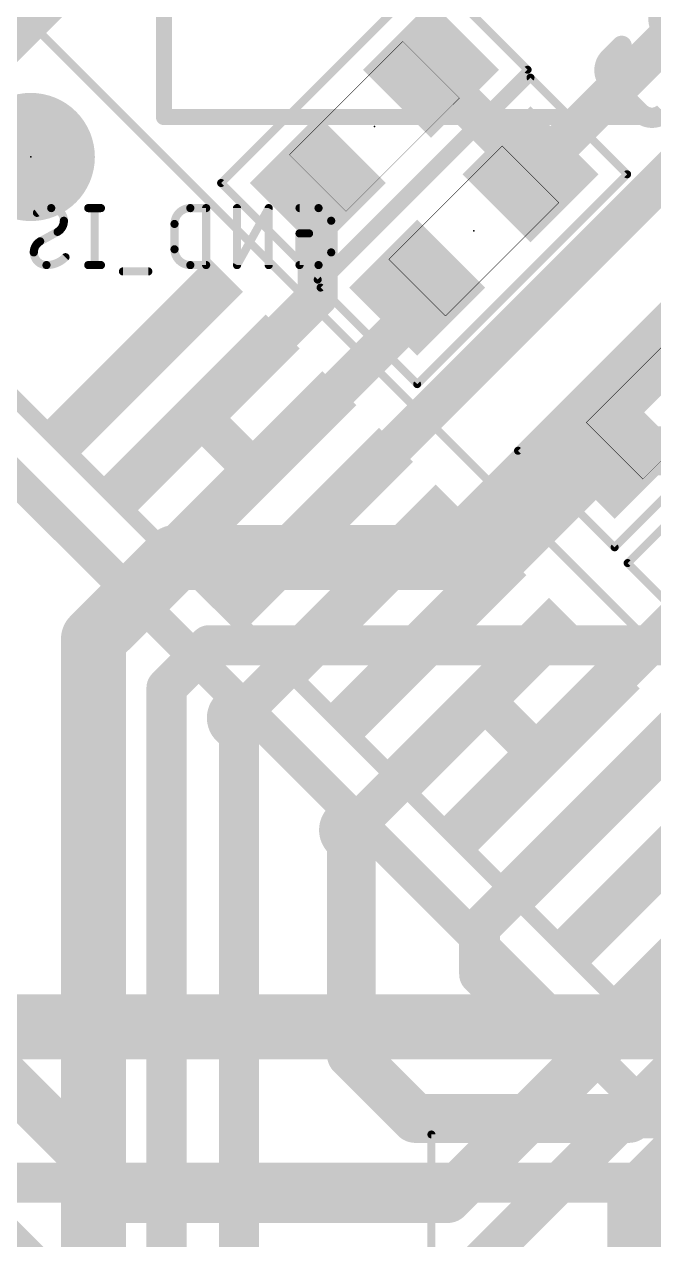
# Model space of a CAD drawing. Extents: x -4.1 to 63.7, y 1.1 to 51.7.
# Drawn here: x 19.76 to 23.69, y 14.04 to 21.63 of the extents above; entities that cross this region are included whole.
import ezdxf

# ---------------------------------------------------------------- set-up
doc = ezdxf.new("R2010")
doc.units = 0
for name, color, linetype in [('1', 12, 'CONTINUOUS'), ('15', 30, 'CONTINUOUS'), ('16', 132, 'CONTINUOUS'), ('18', 110, 'CONTINUOUS'), ('2', 41, 'CONTINUOUS'), ('21', 253, 'CONTINUOUS'), ('23', 53, 'CONTINUOUS'), ('25', 253, 'CONTINUOUS'), ('26', 253, 'CONTINUOUS'), ('39', 12, 'CONTINUOUS'), ('51', 253, 'CONTINUOUS'), ('52', 253, 'CONTINUOUS')]:
    doc.layers.add(name, color=color, linetype=linetype)

# ---------------------------------------------------------------- blocks, each defined once
blk = doc.blocks.new('RECT')
blk.add_solid([(-0.5, -0.5), (0.5, -0.5), (-0.5, 0.5), (0.5, 0.5)])
blk = doc.blocks.new('PIE')
at = {"const_width": 0.5}
blk.add_lwpolyline([(0, -0.25, 1), (0, 0.25, 1), (0, -0.25)], format="xyb", dxfattribs=at)
blk = doc.blocks.new('ROUNDV')
at = {"const_width": 0.5}
blk.add_lwpolyline([(0, -0.25, 1), (0, 0.25, 1), (0, -0.25)], format="xyb", dxfattribs=at)

msp = doc.modelspace()

# ---------------------------------------------------------------- linework, layer by layer
at = {"layer": '1'}
for points, const_width in [([(17.6852, 19.5424), (20.4428, 22.3)], 0.254), ([(24.1261, 21.9), (22.9182, 20.6921)], 0.25), ([(21.5573, 18.4817), (24.5756, 21.5)], 0.25), ([(22.2974, 21.3129), (22.2974, 21.3447)], 0.25), ([(22.2974, 21.3447), (22.9182, 20.7239)], 0.25), ([(22.9182, 20.7239), (22.9182, 20.6921)], 0.25), ([(21.5903, 19.9289), (21.5903, 20.6376)], 0.25), ([(22.2111, 19.985), (22.2111, 19.9889)], 0.25), ([(22.2111, 19.985), (22.2111, 19.8426)], 0.25), ([(20.8502, 19.1888), (21.5903, 19.9289)], 0.25), ([(22.2111, 19.8426), (21.2038, 18.8353)], 0.25), ([(20.8502, 19.1888), (21.2038, 18.8353)], 0.25), ([(23.4432, 18.9668), (24.0084, 18.9668)], 0.3048), ([(23.4432, 18.9534), (22.2644, 17.7746)], 0.25), ([(23.4432, 18.9668), (23.4432, 18.9534)], 0.25), ([(22.9715, 17.0675), (24.1269, 18.2229)], 0.25), ([(21.9109, 18.1282), (21.1, 17.3173)], 0.25), ([(23.6786, 16.3604), (25.0105, 17.6923)], 0.25), ([(22.618, 17.4211), (21.8, 16.6031)], 0.254), ([(22.618, 17.4211), (22.9715, 17.0675)], 0.25), ([(21.1, 17.3173), (21.1, 17.3)], 0.25), ([(23.3251, 16.7139), (22.6, 15.9889)], 0.254), ([(21.8, 16.6), (21.8, 15.2)], 0.3048), ([(21.8, 16.6031), (21.8, 16.6)], 0.254), ([(24.0322, 16.0068), (23.4253, 15.4)], 0.3048), ([(22.6, 15.9889), (22.6, 15.7)], 0.254), ([(22.6, 15.7), (22.9, 15.4)], 0.254), ([(24.3857, 15.6533), (23.5324, 14.8)], 0.3048), ([(23.4253, 15.4), (22.9, 15.4)], 0.3048), ([(21.8, 15.2), (22.2, 14.8)], 0.3048), ([(23.5324, 14.8), (22.2, 14.8)], 0.3048)]:
    msp.add_lwpolyline(points, dxfattribs=dict(at, const_width=const_width))
for points, const_width in [([(22.3599, 21.3447, 1), (22.2349, 21.3447)], 0.125), ([(22.3416, 21.3889, 1), (22.2532, 21.3005)], 0.125), ([(22.2349, 21.3129, 1), (22.3599, 21.3129)], 0.125), ([(22.9807, 20.7239, 1), (22.8557, 20.7239)], 0.125), ([(22.874, 20.7363, 1), (22.9624, 20.6479)], 0.125), ([(22.874, 20.6797, 1), (22.9624, 20.7681)], 0.125), ([(21.6528, 20.6376, 1), (21.5278, 20.6376)], 0.125), ([(22.8557, 20.6921, 1), (22.9807, 20.6921)], 0.125), ([(22.2736, 19.9889, 1), (22.1486, 19.9889)], 0.125), ([(22.2736, 19.985, 1), (22.1486, 19.985)], 0.125), ([(21.6345, 19.8847, 1), (21.5461, 19.9731)], 0.125), ([(22.1486, 19.985, 1), (22.2736, 19.985)], 0.125), ([(21.5278, 19.9289, 1), (21.6528, 19.9289)], 0.125), ([(22.2553, 19.7984, 1), (22.1669, 19.8868)], 0.125), ([(22.1486, 19.8426, 1), (22.2736, 19.8426)], 0.125), ([(20.8944, 19.233, 1), (20.806, 19.1446)], 0.125), ([(20.806, 19.233, 1), (20.8944, 19.1446)], 0.125), ([(23.4432, 19.043, 1), (23.4432, 18.8906)], 0.1524), ([(23.5057, 18.9668, 1), (23.3807, 18.9668)], 0.125), ([(23.4874, 18.9092, 1), (23.399, 18.9976)], 0.125), ([(23.3807, 18.9534, 1), (23.5057, 18.9534)], 0.125), ([(21.1596, 18.8795, 1), (21.248, 18.7911)], 0.125), ([(21.1596, 18.7911, 1), (21.248, 18.8795)], 0.125), ([(21.5131, 18.5259, 1), (21.6015, 18.4375)], 0.125), ([(21.9551, 18.084, 1), (21.8667, 18.1724)], 0.125), ([(22.2202, 17.8188, 1), (22.3086, 17.7304)], 0.125), ([(22.6622, 17.4652, 1), (22.5738, 17.3769)], 0.125), ([(22.6629, 17.3762, 1), (22.5731, 17.466)], 0.127), ([(21.1625, 17.3173, 1), (21.0375, 17.3173)], 0.125), ([(21.0558, 17.3615, 1), (21.1442, 17.2731)], 0.125), ([(21.0375, 17.3, 1), (21.1625, 17.3)], 0.125), ([(22.9273, 17.1117, 1), (23.0157, 17.0233)], 0.125), ([(22.9273, 17.0233, 1), (23.0157, 17.1117)], 0.125), ([(23.37, 16.669, 1), (23.2802, 16.7588)], 0.127), ([(21.8762, 16.6, 1), (21.7238, 16.6)], 0.1524), ([(21.8635, 16.6031, 1), (21.7365, 16.6031)], 0.127), ([(21.7551, 16.648, 1), (21.8449, 16.5582)], 0.127), ([(21.7365, 16.6, 1), (21.8635, 16.6)], 0.127), ([(23.6344, 16.4046, 1), (23.7228, 16.3162)], 0.125), ([(22.6635, 15.9889, 1), (22.5365, 15.9889)], 0.127), ([(22.5551, 16.0338, 1), (22.6449, 15.944)], 0.127), ([(22.6449, 15.7449, 1), (22.5551, 15.6551)], 0.127), ([(22.5365, 15.7, 1), (22.6635, 15.7)], 0.127), ([(22.9, 15.4762, 1), (22.9, 15.3238)], 0.1524), ([(23.4253, 15.3238, 1), (23.4253, 15.4762)], 0.1524), ([(22.8551, 15.3551, 1), (22.9449, 15.4449)], 0.127), ([(23.3715, 15.4539, 1), (23.4792, 15.3461)], 0.1524), ([(21.8539, 15.2539, 1), (21.7461, 15.1461)], 0.1524), ([(21.7238, 15.2, 1), (21.8762, 15.2)], 0.1524), ([(22.2, 14.8762, 1), (22.2, 14.7238)], 0.1524), ([(23.5324, 14.7238, 1), (23.5324, 14.8762)], 0.1524), ([(22.1461, 14.7461, 1), (22.2539, 14.8539)], 0.1524), ([(23.4786, 14.8539, 1), (23.5863, 14.7461)], 0.1524)]:
    msp.add_lwpolyline(points, format="xyb", dxfattribs=dict(at, const_width=const_width))
at = {"layer": '15'}
for points, const_width in [([(22.3, 13.6), (30.8, 22.1)], 0.25), ([(30.1, 22), (22.4, 14.3)], 0.3048), ([(20.4, 14.3), (19.2, 15.5)], 0.3048), ([(19.1, 14.6), (20.1, 13.6)], 0.25), ([(22.4, 14.3), (20.4, 14.3)], 0.3048)]:
    msp.add_lwpolyline(points, dxfattribs=dict(at, const_width=const_width))
at = {"layer": '15', "const_width": 0.1524}
for points in [[(20.4, 14.3762, 1), (20.4, 14.2238)], [(20.3461, 14.2461, 1), (20.4539, 14.3539)], [(22.3461, 14.3539, 1), (22.4539, 14.2461)], [(22.4, 14.2238, 1), (22.4, 14.3762)]]:
    msp.add_lwpolyline(points, format="xyb", dxfattribs=at)
at = {"layer": '16'}
for points, const_width in [([(22.433, 18.3), (25.2644, 21.1314)], 0.4064), ([(17.7, 20.8), (19.8, 20.8)], 0.4064), ([(20.1916, 17.7916), (20.7, 18.3)], 0.4064), ([(20.7, 18.3), (22.433, 18.3)], 0.4064), ([(20.1916, 13.7246), (20.1916, 17.7916)], 0.4064), ([(20.9123, 17.7532), (20.6468, 17.4877)], 0.25), ([(23.8364, 17.7532), (20.9123, 17.7532)], 0.25), ([(20.6468, 17.4877), (20.6468, 11.1)], 0.25), ([(21.1, 17.3), (21.1, 10.5)], 0.25), ([(23.6, 14.3), (24.85, 15.55)], 0.4064), ([(23.6, 14.3), (23.6, 12.635)], 0.4064)]:
    msp.add_lwpolyline(points, dxfattribs=dict(at, const_width=const_width))
for points, const_width in [([(19.8, 20.6984, 1), (19.8, 20.9016)], 0.2032), ([(20.7, 18.4016, 1), (20.7, 18.1984)], 0.2032), ([(20.7718, 18.2282, 1), (20.6282, 18.3718)], 0.2032), ([(22.3612, 18.3718, 1), (22.5049, 18.2282)], 0.2032), ([(22.433, 18.1984, 1), (22.433, 18.4016)], 0.2032), ([(20.2932, 17.7916, 1), (20.09, 17.7916)], 0.2032), ([(20.1198, 17.8634, 1), (20.2634, 17.7198)], 0.2032), ([(20.9123, 17.8157, 1), (20.9123, 17.6907)], 0.125), ([(20.9565, 17.709, 1), (20.8681, 17.7974)], 0.125), ([(20.7093, 17.4877, 1), (20.5843, 17.4877)], 0.125), ([(20.6026, 17.5319, 1), (20.691, 17.4435)], 0.125), ([(21.1625, 17.3, 1), (21.0375, 17.3)], 0.125), ([(23.7016, 14.3, 1), (23.4984, 14.3)], 0.2032), ([(23.5282, 14.3718, 1), (23.6718, 14.2282)], 0.2032)]:
    msp.add_lwpolyline(points, format="xyb", dxfattribs=dict(at, const_width=const_width))
at = {"layer": '2'}
for points, const_width in [([(19.3, 15.3714), (24, 15.3714)], 0.4064), ([(38.5, 14.4), (4.2, 14.4)], 0.25)]:
    msp.add_lwpolyline(points, dxfattribs=dict(at, const_width=const_width))
at = {"layer": '21', "const_width": 0.2}
msp.add_lwpolyline([(19.0909, 19.4094), (25.667, 12.8333)], dxfattribs=at)
at = {"layer": '23'}
for p in [(21.9438, 20.9911), (19.8, 20.8), (22.5646, 20.3386)]:
    msp.add_point(p, dxfattribs=at)
at = {"layer": '25'}
for points, const_width in [([(23.945, 21.7618, 1), (23.7554, 21.5722)], 0.127), ([(23.5095, 21.4709, 1), (23.4646, 21.5158)], 0.0635), ([(23.4112, 21.4175, 0.4142), (23.4112, 21.2658)], 0.127), ([(23.3887, 21.44, 1), (23.4336, 21.395)], 0.0635), ([(23.4336, 21.3951, 1), (23.3887, 21.4399)], 0.0635), ([(23.4336, 21.2883, 1), (23.3887, 21.2434)], 0.0635), ([(23.3887, 21.2434, 1), (23.4336, 21.2883)], 0.0635), ([(23.6008, 21.0762, 0.4142), (23.7524, 21.0763)], 0.127), ([(23.6232, 21.0987, 1), (23.5783, 21.0538)], 0.0635), ([(23.5783, 21.0538, 1), (23.6232, 21.0987)], 0.0635)]:
    msp.add_lwpolyline(points, format="xyb", dxfattribs=dict(at, const_width=const_width))
at = {"layer": '25', "const_width": 0.127}
for points in [[(23.4112, 21.4175), (23.487, 21.4933)], [(23.6008, 21.0763), (23.4112, 21.2658)]]:
    msp.add_lwpolyline(points, dxfattribs=at)
at = {"layer": '26'}
for points, const_width in [([(19.9276, 20.481, 0.1623), (19.8387, 20.4514)], 0.0508), ([(20.0066, 20.402, 0.4142), (19.9276, 20.481)], 0.0508), ([(19.9276, 20.4937, 1), (19.9276, 20.4683)], 0.0254), ([(19.9276, 20.4683, 1), (19.9276, 20.4937)], 0.0254), ([(20.1586, 20.4937, 1), (20.1586, 20.4683)], 0.0254), ([(20.2108, 20.481, 1), (20.1854, 20.481)], 0.0254), ([(20.2377, 20.4683, 1), (20.2377, 20.4937)], 0.0254), ([(20.7955, 20.481, 0.4142), (20.6968, 20.3822)], 0.0508), ([(20.7955, 20.4937, 1), (20.7955, 20.4683)], 0.0254), ([(20.7955, 20.4683, 1), (20.7955, 20.4937)], 0.0254), ([(20.907, 20.481, 1), (20.8816, 20.481)], 0.0254), ([(20.8943, 20.4683, 1), (20.8943, 20.4937)], 0.0254), ([(21.0996, 20.481, 1), (21.0742, 20.481)], 0.0254), ([(21.2972, 20.481, 1), (21.2718, 20.481)], 0.0254), ([(21.2956, 20.4748, 1), (21.2734, 20.4872)], 0.0254), ([(21.477, 20.4937, 1), (21.477, 20.4683)], 0.0254), ([(21.6746, 20.402, 0.4142), (21.5956, 20.481)], 0.0508), ([(21.5956, 20.4937, 1), (21.5956, 20.4683)], 0.0254), ([(21.5956, 20.4683, 1), (21.5956, 20.4937)], 0.0254), ([(19.8311, 20.4615, 1), (19.8463, 20.4412)], 0.0254), ([(19.9671, 20.3328, 0.2656), (20.0066, 20.402)], 0.0508), ([(20.0193, 20.402, 1), (19.9939, 20.402)], 0.0254), ([(19.9939, 20.402, 1), (20.0193, 20.402)], 0.0254), ([(20.7095, 20.3822, 1), (20.6841, 20.3822)], 0.0254), ([(21.6873, 20.402, 1), (21.6619, 20.402)], 0.0254), ([(21.6619, 20.402, 1), (21.6873, 20.402)], 0.0254), ([(19.9607, 20.3438, 1), (19.9736, 20.3219)], 0.0254), ([(19.9732, 20.3217, 1), (19.961, 20.344)], 0.0254), ([(20.6841, 20.3822, 1), (20.7095, 20.3822)], 0.0254), ([(21.477, 20.3357, 1), (21.477, 20.3103)], 0.0254), ([(21.4897, 20.323, 1), (21.4643, 20.323)], 0.0254), ([(21.5363, 20.3103, 1), (21.5363, 20.3357)], 0.0254), ([(19.8585, 20.2736, 0.2656), (19.819, 20.2044)], 0.0508), ([(19.8524, 20.2847, 1), (19.8645, 20.2624)], 0.0254), ([(19.8649, 20.2626, 1), (19.852, 20.2845)], 0.0254), ([(19.819, 20.2044, 0.4142), (19.898, 20.1254)], 0.0508), ([(19.8316, 20.2044, 1), (19.8063, 20.2044)], 0.0254), ([(19.8063, 20.2044, 1), (19.8316, 20.2044)], 0.0254), ([(19.898, 20.1254, 0.2), (20.0165, 20.1748)], 0.0508), ([(20.0255, 20.1658, 1), (20.0075, 20.1837)], 0.0254), ([(20.6968, 20.2242, 0.4142), (20.7955, 20.1254)], 0.0508), ([(20.7095, 20.2242, 1), (20.6841, 20.2242)], 0.0254), ([(20.6841, 20.2242, 1), (20.7095, 20.2242)], 0.0254), ([(21.5956, 20.1254, 0.4142), (21.6746, 20.2044)], 0.0508), ([(21.6873, 20.2044, 1), (21.6619, 20.2044)], 0.0254), ([(21.6619, 20.2044, 1), (21.6873, 20.2044)], 0.0254), ([(19.898, 20.1381, 1), (19.898, 20.1127)], 0.0254), ([(19.898, 20.1127, 1), (19.898, 20.1381)], 0.0254), ([(20.1586, 20.1381, 1), (20.1586, 20.1127)], 0.0254), ([(20.1854, 20.1254, 1), (20.2108, 20.1254)], 0.0254), ([(20.2377, 20.1127, 1), (20.2377, 20.1381)], 0.0254), ([(20.3751, 20.0986, 1), (20.3751, 20.0732)], 0.0254), ([(20.5332, 20.0732, 1), (20.5332, 20.0986)], 0.0254), ([(20.7955, 20.1381, 1), (20.7955, 20.1127)], 0.0254), ([(20.7955, 20.1127, 1), (20.7955, 20.1381)], 0.0254), ([(20.8816, 20.1254, 1), (20.907, 20.1254)], 0.0254), ([(20.8943, 20.1127, 1), (20.8943, 20.1381)], 0.0254), ([(21.0758, 20.1316, 1), (21.098, 20.1192)], 0.0254), ([(21.0742, 20.1254, 1), (21.0996, 20.1254)], 0.0254), ([(21.2718, 20.1254, 1), (21.2972, 20.1254)], 0.0254), ([(21.477, 20.1381, 1), (21.477, 20.1127)], 0.0254), ([(21.4643, 20.1254, 1), (21.4897, 20.1254)], 0.0254), ([(21.5956, 20.1381, 1), (21.5956, 20.1127)], 0.0254), ([(21.5956, 20.1127, 1), (21.5956, 20.1381)], 0.0254)]:
    msp.add_lwpolyline(points, format="xyb", dxfattribs=dict(at, const_width=const_width))
at = {"layer": '26', "const_width": 0.0508}
for points in [[(20.2377, 20.481), (20.1586, 20.481)], [(20.1981, 20.481), (20.1981, 20.1254)], [(20.8943, 20.481), (20.7955, 20.481)], [(20.8943, 20.1254), (20.8943, 20.481)], [(21.2845, 20.481), (21.0869, 20.1254)], [(21.0869, 20.1254), (21.0869, 20.481)], [(21.2845, 20.1254), (21.2845, 20.481)], [(21.5956, 20.481), (21.477, 20.481)], [(20.6968, 20.3822), (20.6968, 20.2242)], [(21.6746, 20.2044), (21.6746, 20.402)], [(19.8585, 20.2736), (19.9671, 20.3328)], [(21.5363, 20.323), (21.477, 20.323)], [(21.477, 20.323), (21.477, 20.1254)], [(20.2377, 20.1254), (20.1586, 20.1254)], [(20.5332, 20.0859), (20.3751, 20.0859)], [(20.7955, 20.1254), (20.8943, 20.1254)], [(21.477, 20.1254), (21.5956, 20.1254)]]:
    msp.add_lwpolyline(points, dxfattribs=at)
at = {"layer": '39', "const_width": 0.05}
for points in [[(22.2974, 21.9474), (20.9875, 20.6376)], [(22.9001, 21.3447), (22.2974, 21.9474)], [(21.5903, 20.0348), (22.9001, 21.3447)], [(22.9182, 21.2949), (21.6084, 19.985)], [(23.5209, 20.6921), (22.9182, 21.2949)], [(22.2111, 19.3823), (23.5209, 20.6921)], [(20.9875, 20.6376), (21.5903, 20.0348)], [(24.1503, 20.2767), (22.8405, 18.9668)], [(21.6084, 19.985), (22.2111, 19.3823)], [(23.4432, 18.3641), (24.7531, 19.6739)], [(24.8341, 19.5758), (23.5242, 18.2659)], [(22.8405, 18.9668), (23.4432, 18.3641)], [(23.5242, 18.2659), (24.1269, 17.6632)]]:
    msp.add_lwpolyline(points, dxfattribs=at)
at = {"layer": '39', "const_width": 0.025}
for points in [[(22.909, 21.3358, 1), (22.8913, 21.3535)], [(22.8913, 21.3358, 1), (22.909, 21.3535)], [(22.927, 21.3037, 1), (22.9094, 21.286)], [(22.927, 21.286, 1), (22.9094, 21.3037)], [(23.5298, 20.6833, 1), (23.5121, 20.701)], [(23.5121, 20.6833, 1), (23.5298, 20.701)], [(20.9964, 20.6464, 1), (20.9787, 20.6287)], [(20.9787, 20.6464, 1), (20.9964, 20.6287)], [(21.5814, 20.0437, 1), (21.5991, 20.026)], [(21.5814, 20.026, 1), (21.5991, 20.0437)], [(21.6172, 19.9939, 1), (21.5995, 19.9762)], [(21.5995, 19.9939, 1), (21.6172, 19.9762)], [(22.2022, 19.3911, 1), (22.2199, 19.3735)], [(22.2022, 19.3735, 1), (22.2199, 19.3911)], [(22.8493, 18.9757, 1), (22.8316, 18.958)], [(22.8316, 18.9757, 1), (22.8493, 18.958)], [(23.4344, 18.3729, 1), (23.452, 18.3553)], [(23.4344, 18.3553, 1), (23.452, 18.3729)], [(23.533, 18.2748, 1), (23.5154, 18.2571)], [(23.5154, 18.2748, 1), (23.533, 18.2571)]]:
    msp.add_lwpolyline(points, format="xyb", dxfattribs=at)
at = {"layer": '51'}
for points, const_width in [([(19.0909, 22.3439), (28.6015, 12.8333)], 0.05), ([(21.4135, 20.8143), (22.1206, 21.5214)], 0.0025), ([(22.1206, 21.5214), (22.4742, 21.1679)], 0.0025), ([(22.4742, 21.1679), (21.7671, 20.4608)], 0.0025), ([(22.0343, 20.1618), (22.7414, 20.8689)], 0.0025), ([(22.7414, 20.8689), (23.095, 20.5154)], 0.0025), ([(21.7671, 20.4608), (21.4135, 20.8143)], 0.0025), ([(23.095, 20.5154), (22.3879, 19.8083)], 0.0025), ([(22.3879, 19.8083), (22.0343, 20.1618)], 0.0025), ([(19.0909, 19.9044), (26.162, 12.8333)], 0.1), ([(23.2664, 19.1436), (23.9735, 19.8507)], 0.0025), ([(24.3271, 19.4972), (23.62, 18.7901)], 0.0025), ([(23.62, 18.7901), (23.2664, 19.1436)], 0.0025)]:
    msp.add_lwpolyline(points, dxfattribs=dict(at, const_width=const_width))
at = {"layer": '51', "const_width": 0.0013}
for points in [[(22.1211, 21.5219, 1), (22.1202, 21.521)], [(22.1211, 21.521, 1), (22.1202, 21.5219)], [(22.4746, 21.1674, 1), (22.4737, 21.1683)], [(22.4737, 21.1674, 1), (22.4746, 21.1683)], [(22.7419, 20.8694, 1), (22.741, 20.8685)], [(22.7419, 20.8685, 1), (22.741, 20.8694)], [(21.414, 20.8148, 1), (21.4131, 20.8139)], [(21.4131, 20.8148, 1), (21.414, 20.8139)], [(23.0954, 20.5149, 1), (23.0945, 20.5158)], [(23.0945, 20.5149, 1), (23.0954, 20.5158)], [(21.7666, 20.4612, 1), (21.7675, 20.4603)], [(21.7666, 20.4603, 1), (21.7675, 20.4612)], [(22.0348, 20.1623, 1), (22.0339, 20.1614)], [(22.0339, 20.1623, 1), (22.0348, 20.1614)], [(22.3874, 19.8087, 1), (22.3883, 19.8078)], [(22.3874, 19.8078, 1), (22.3883, 19.8087)], [(23.2669, 19.1441, 1), (23.266, 19.1432)], [(23.266, 19.1441, 1), (23.2669, 19.1432)], [(23.6195, 18.7905, 1), (23.6204, 18.7896)], [(23.6195, 18.7896, 1), (23.6204, 18.7905)]]:
    msp.add_lwpolyline(points, format="xyb", dxfattribs=at)
at = {"layer": '52'}
for points, const_width in [([(20.6307, 24.899), (20.6307, 21.049)], 0.1), ([(20.6307, 21.049), (25.0307, 21.049)], 0.1), ([(36.1, 14.7), (22.3, 14.7)], 0.05), ([(22.3, 14.7), (22.3, 2.9)], 0.05)]:
    msp.add_lwpolyline(points, dxfattribs=dict(at, const_width=const_width))
for points, const_width in [([(20.6307, 21.074, 1), (20.6307, 21.024)], 0.05), ([(20.6057, 21.049, 1), (20.6557, 21.049)], 0.05), ([(22.3, 14.7125, 1), (22.3, 14.6875)], 0.025), ([(22.3125, 14.7, 1), (22.2875, 14.7)], 0.025)]:
    msp.add_lwpolyline(points, format="xyb", dxfattribs=dict(at, const_width=const_width))

# ---------------------------------------------------------------- block references
at = {"layer": '1'}
for p, xscale, yscale, rotation in [((22.2974, 21.3447), 0.6, 0.6, 45), ((22.9182, 20.6921), 0.6, 0.6, 45), ((21.5903, 20.6376), 0.6, 0.6, 45), ((22.2111, 19.985), 0.6, 0.6, 45), ((20.4967, 19.5424), 1.475, 0.3, 45), ((20.8502, 19.1888), 1.475, 0.3, 45), ((21.2038, 18.8353), 1.475, 0.3, 45), ((23.4432, 18.9668), 0.6, 0.6, 225), ((21.5573, 18.4817), 1.475, 0.3, 45), ((21.9109, 18.1282), 1.475, 0.3, 45), ((22.2644, 17.7746), 1.475, 0.3, 45), ((22.618, 17.4211), 1.475, 0.3, 45), ((22.9715, 17.0675), 1.475, 0.3, 45), ((23.3251, 16.7139), 1.475, 0.3, 45), ((23.6786, 16.3604), 1.475, 0.3, 45), ((24.0322, 16.0068), 1.475, 0.3, 45)]:
    msp.add_blockref('RECT', p, dxfattribs=dict(at, xscale=xscale, yscale=yscale, rotation=rotation))
at = {"layer": '16', "xscale": 0.8, "yscale": 0.8}
msp.add_blockref('PIE', (19.8, 20.8), dxfattribs=at)
at = {"layer": '18', "xscale": 0.4024, "yscale": 0.4024}
for p in [(21.1, 17.3), (21.1, 17.3), (21.8, 16.6), (21.8, 16.6), (22.9, 15.4), (22.9, 15.4), (23.6, 14.3), (23.6, 14.3)]:
    msp.add_blockref('ROUNDV', p, dxfattribs=at)
at = {"layer": '51', "xscale": 0.2, "yscale": 0.5}
for p, rotation in [((22.2267, 21.2739), 225), ((21.661, 20.7083), 45), ((22.8475, 20.6214), 225), ((22.2818, 20.0557), 45), ((23.5139, 19.0375), 45)]:
    msp.add_blockref('RECT', p, dxfattribs=dict(at, rotation=rotation))

doc.saveas('drawing.dxf')
